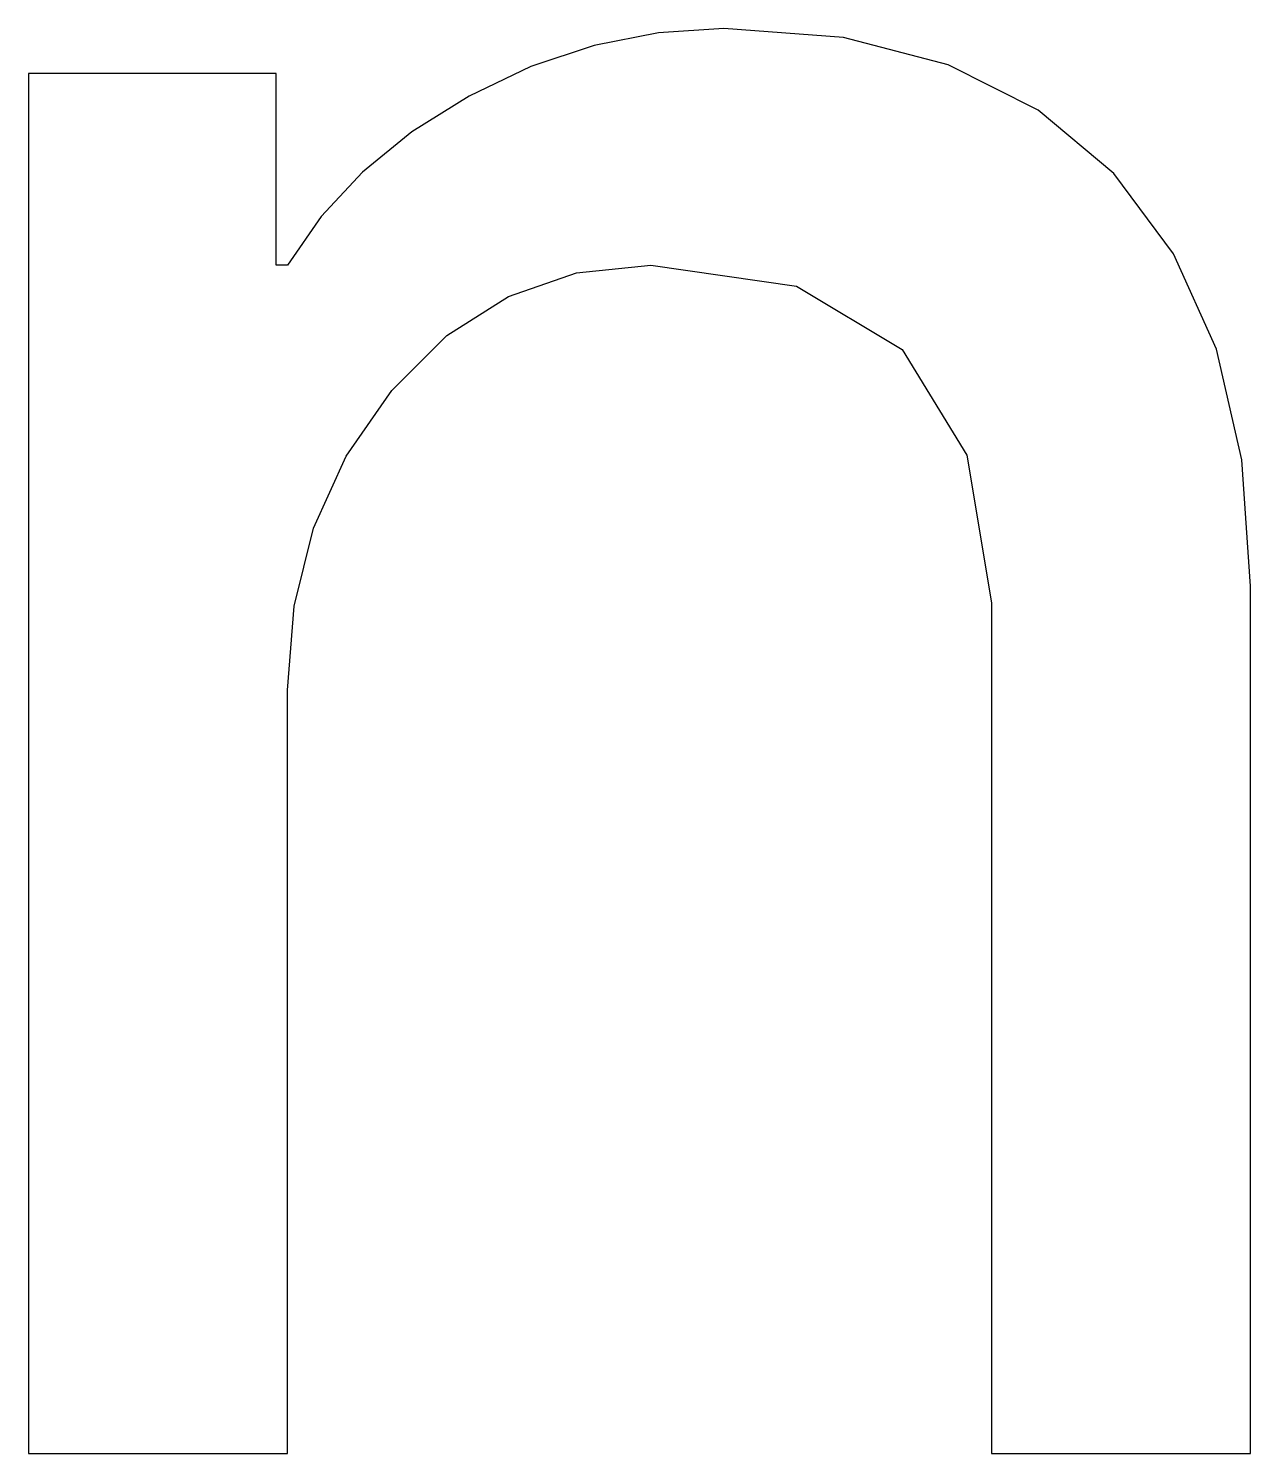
# Model space of a CAD drawing. Header units: metres. Extents: x 1.9 to 16.3, y 0 to 16.9.
import ezdxf

# ---------------------------------------------------------------- set-up
doc = ezdxf.new("R2010")
doc.units = ezdxf.units.M

msp = doc.modelspace()

# ---------------------------------------------------------------- linework, layer by layer
for p, q in [((10.103, 16.872), (9.32674, 16.822)), ((11.517, 16.7647), (10.103, 16.872)), ((9.32674, 16.822), (8.56499, 16.672)), ((12.758, 16.4427), (11.517, 16.7647)), ((8.56499, 16.672), (7.81775, 16.422)), ((7.81775, 16.422), (7.08499, 16.072)), ((13.826, 15.9062), (12.758, 16.4427)), ((4.80199, 16.339), (1.86699, 16.339)), ((1.86699, 16.339), (1.86699, 0)), ((4.80199, 14.071), (4.80199, 16.339)), ((7.08499, 16.072), (6.40686, 15.6469)), ((14.721, 15.155), (13.826, 15.9062)), ((6.40686, 15.6469), (5.82249, 15.1717)), ((5.82249, 15.1717), (5.33186, 14.6464)), ((15.4289, 14.2058), (14.721, 15.155)), ((5.33186, 14.6464), (4.935, 14.071)), ((15.9345, 13.0752), (15.4289, 14.2058)), ((4.935, 14.071), (4.80199, 14.071)), ((8.35649, 13.9782), (9.23599, 14.071)), ((9.23599, 14.071), (10.9638, 13.8209)), ((7.55199, 13.7), (8.35649, 13.9782)), ((6.82249, 13.2362), (7.55199, 13.7)), ((10.9638, 13.8209), (12.2122, 13.0707)), ((6.168, 12.587), (6.82249, 13.2362)), ((12.2122, 13.0707), (12.9813, 11.8204)), ((16.2379, 11.7633), (15.9345, 13.0752)), ((5.62856, 11.8089), (6.168, 12.587)), ((12.9813, 11.8204), (13.271, 10.07)), ((5.24324, 10.9577), (5.62856, 11.8089)), ((16.339, 10.27), (16.2379, 11.7633)), ((5.01205, 10.0334), (5.24324, 10.9577)), ((16.339, 0), (16.339, 10.27)), ((4.935, 9.036), (5.01205, 10.0334)), ((13.271, 10.07), (13.271, 0)), ((4.935, 0), (4.935, 9.036)), ((1.86699, 0), (4.935, 0)), ((13.271, 0), (16.339, 0))]:
    msp.add_line(p, q)

doc.saveas('drawing.dxf')
